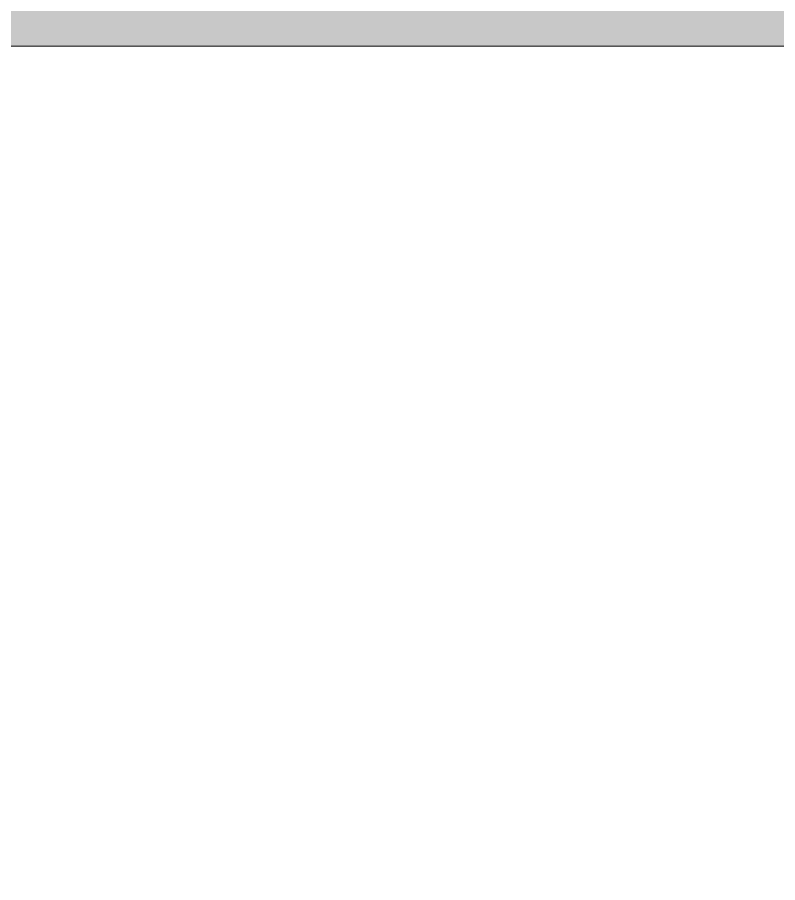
# Model space of a CAD drawing. Header units: millimetres. Extents: x -3238 to 193830, y -8553 to 29000.
# Drawn here: x 22871.37 to 22903.42, y 7864.78 to 7901.22 of the extents above; entities that cross this region are included whole.
import ezdxf

# ---------------------------------------------------------------- set-up
doc = ezdxf.new("R2010")
doc.units = ezdxf.units.MM
doc.layers.add('A-WALL', color=7, linetype='Continuous', lineweight=9)
doc.layers.add('I-WALL', color=7, linetype='Continuous', lineweight=9)
doc.layers.add('I-WALL-2', color=9, linetype='Continuous', lineweight=9, true_color=0x808080)

msp = doc.modelspace()

# ---------------------------------------------------------------- hatches: boundary and pattern name
at = {"layer": 'I-WALL'}
h = msp.add_hatch(dxfattribs=at)
h.set_pattern_fill('FP_13', color=256, style=0, pattern_type=2)
h.set_pattern_definition([(135, (0, 0), (-70.71068, -70.71068), [])])
h.paths.add_polyline_path([(25560, 7700), (25560, 7900), (24370, 7900), (24370, 7700), (25507.505, 7700)])
h.paths.add_polyline_path([(22839.361, 7700), (22930, 7700), (22930, 7900), (22510, 7900), (22510, 7700), (22530, 7700)])
at = {"layer": 'I-WALL-2'}
h = msp.add_hatch(dxfattribs=at)
h.set_pattern_fill('FP_99', color=256, style=0, pattern_type=2)
h.set_pattern_definition([(0, (0, 0), (121.92, 30.48), [10.058, -81.382, 10.058, -81.382, -487.68]), (0, (0, 0), (121.92, 30.48), [-182.88, 10.058, -172.822, 10.058, -81.382, -213.36]), (0, (0, 0), (121.92, 30.48), [-457.2, 10.058, -50.902, 10.058, -142.342]), (120, (45.72, 15.24), (-87.356454, 90.345817), [10.058, -81.382, 10.058, -81.382, -487.68]), (120, (45.72, 15.24), (-87.356454, 90.345817), [-182.88, 10.058, -172.822, 10.058, -81.382, -213.36]), (120, (45.72, 15.24), (-87.356454, 90.345817), [-457.2, 10.058, -50.902, 10.058, -142.342]), (240, (60.96, 76.2), (-34.563546, -120.825817), [10.058, -81.382, 10.058, -81.382, -487.68]), (240, (60.96, 76.2), (-34.563546, -120.825817), [-182.88, 10.058, -172.822, 10.058, -81.382, -213.36]), (240, (60.96, 76.2), (-34.563546, -120.825817), [-457.2, 10.058, -50.902, 10.058, -142.342])])
h.paths.add_polyline_path([(30910, 7900), (30930, 7900), (30930, 7920), (27460, 7920), (27460, 7908), (27490, 7908), (27490, 7900), (30843.792, 7900)])
h.paths.add_polyline_path([(26160, 7900), (26330, 7900), (26330, 7908), (26360, 7908), (26360, 7920), (24370, 7920), (24370, 7900), (25560, 7900)])
h.paths.add_polyline_path([(22510, 7900), (22930, 7900), (22930, 7920), (20210, 7920), (20210, 7900), (21910, 7900)])

# ---------------------------------------------------------------- linework, layer by layer
at = {"layer": 'A-WALL'}
msp.add_line((22930, 7900), (22510, 7900), dxfattribs=at)

doc.saveas('drawing.dxf')
